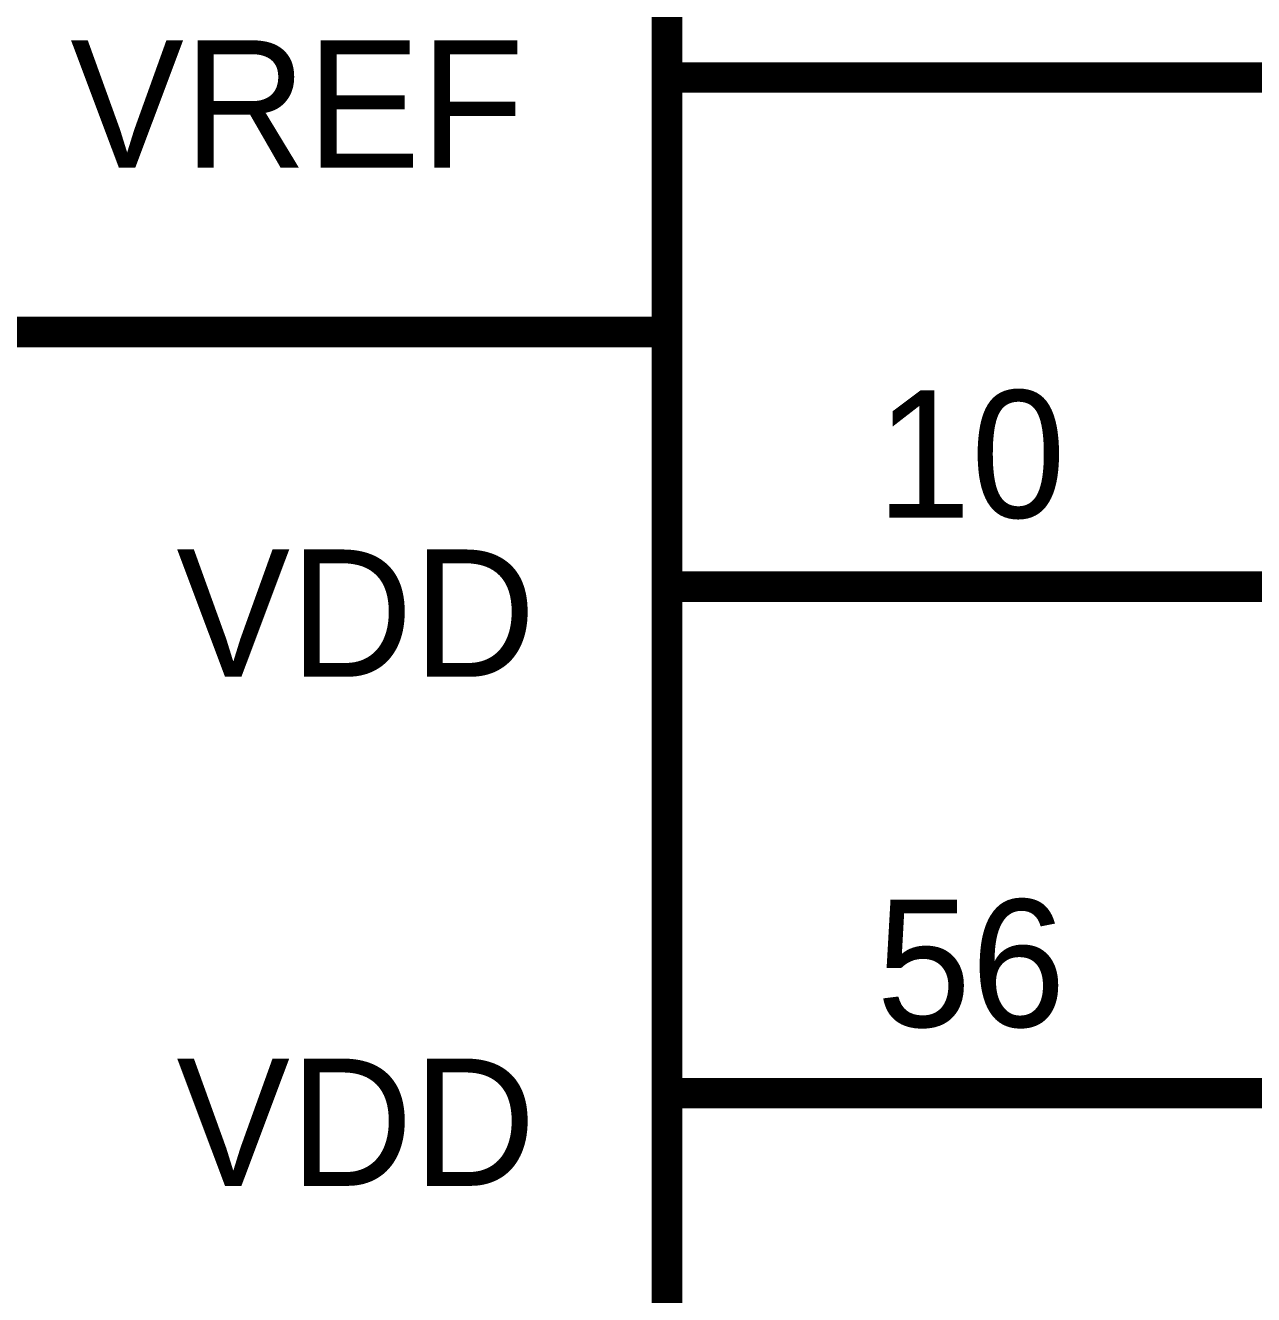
# Model space of a CAD drawing. Header units: inches. Extents: x 0 to 841, y 0 to 594.
# Drawn here: x 658.69 to 670.79, y 400.5 to 413.01 of the extents above; entities that cross this region are included whole.
import ezdxf

# ---------------------------------------------------------------- set-up
doc = ezdxf.new("R2010")
doc.units = ezdxf.units.IN
doc.layers.add('Sheet', color=255, linetype='Continuous')

msp = doc.modelspace()

# ---------------------------------------------------------------- linework, layer by layer
at = {"layer": 'Sheet'}
msp.add_lwpolyline([(625.001, 519.972, 0.3, 0.3, 0), (665.008, 519.972, 0.3, 0.3, 0), (665.008, 344.976, 0.3, 0.3, 0), (625.001, 344.976, 0.3, 0.3, 0), (625.001, 519.972, 0.3, 0.3, 0)], format="xyseb", close=True, dxfattribs=at)
for points in [[(665.008, 412.497, 0.3, 0.3, 0), (670.025, 412.497, 0.3, 0.3, 0)], [(682.516, 412.497, 0.3, 0.3, 0), (670.025, 412.497, 0.3, 0.3, 0)], [(652.517, 409.989, 0.3, 0.3, 0), (665.008, 409.989, 0.3, 0.3, 0)], [(665.008, 407.48, 0.3, 0.3, 0), (670.025, 407.48, 0.3, 0.3, 0)], [(735.013, 402.489, 0.3, 0.3, 0), (732.504, 402.489, 0.3, 0.3, 0), (722.522, 402.489, 0.3, 0.3, 0), (712.514, 402.489, 0.3, 0.3, 0), (702.506, 402.489, 0.3, 0.3, 0), (692.524, 402.489, 0.3, 0.3, 0), (677.524, 402.489, 0.3, 0.3, 0), (677.524, 407.48, 0.3, 0.3, 0), (670.025, 407.48, 0.3, 0.3, 0)], [(665.008, 402.489, 0.3, 0.3, 0), (670.025, 402.489, 0.3, 0.3, 0)], [(670.025, 402.489, 0.3, 0.3, 0), (677.524, 402.489, 0.3, 0.3, 0)]]:
    msp.add_lwpolyline(points, format="xyseb", dxfattribs=at)

# ---------------------------------------------------------------- texts
for s, p in [('VREF', (659.128, 411.609)), ('10', (667.072, 408.159)), ('VDD', (660.174, 406.592)), ('56', (667.072, 403.142)), ('VDD', (660.174, 401.575))]:
    msp.add_text(s, height=1.2543, dxfattribs=at).set_placement(p)

doc.saveas('drawing.dxf')
